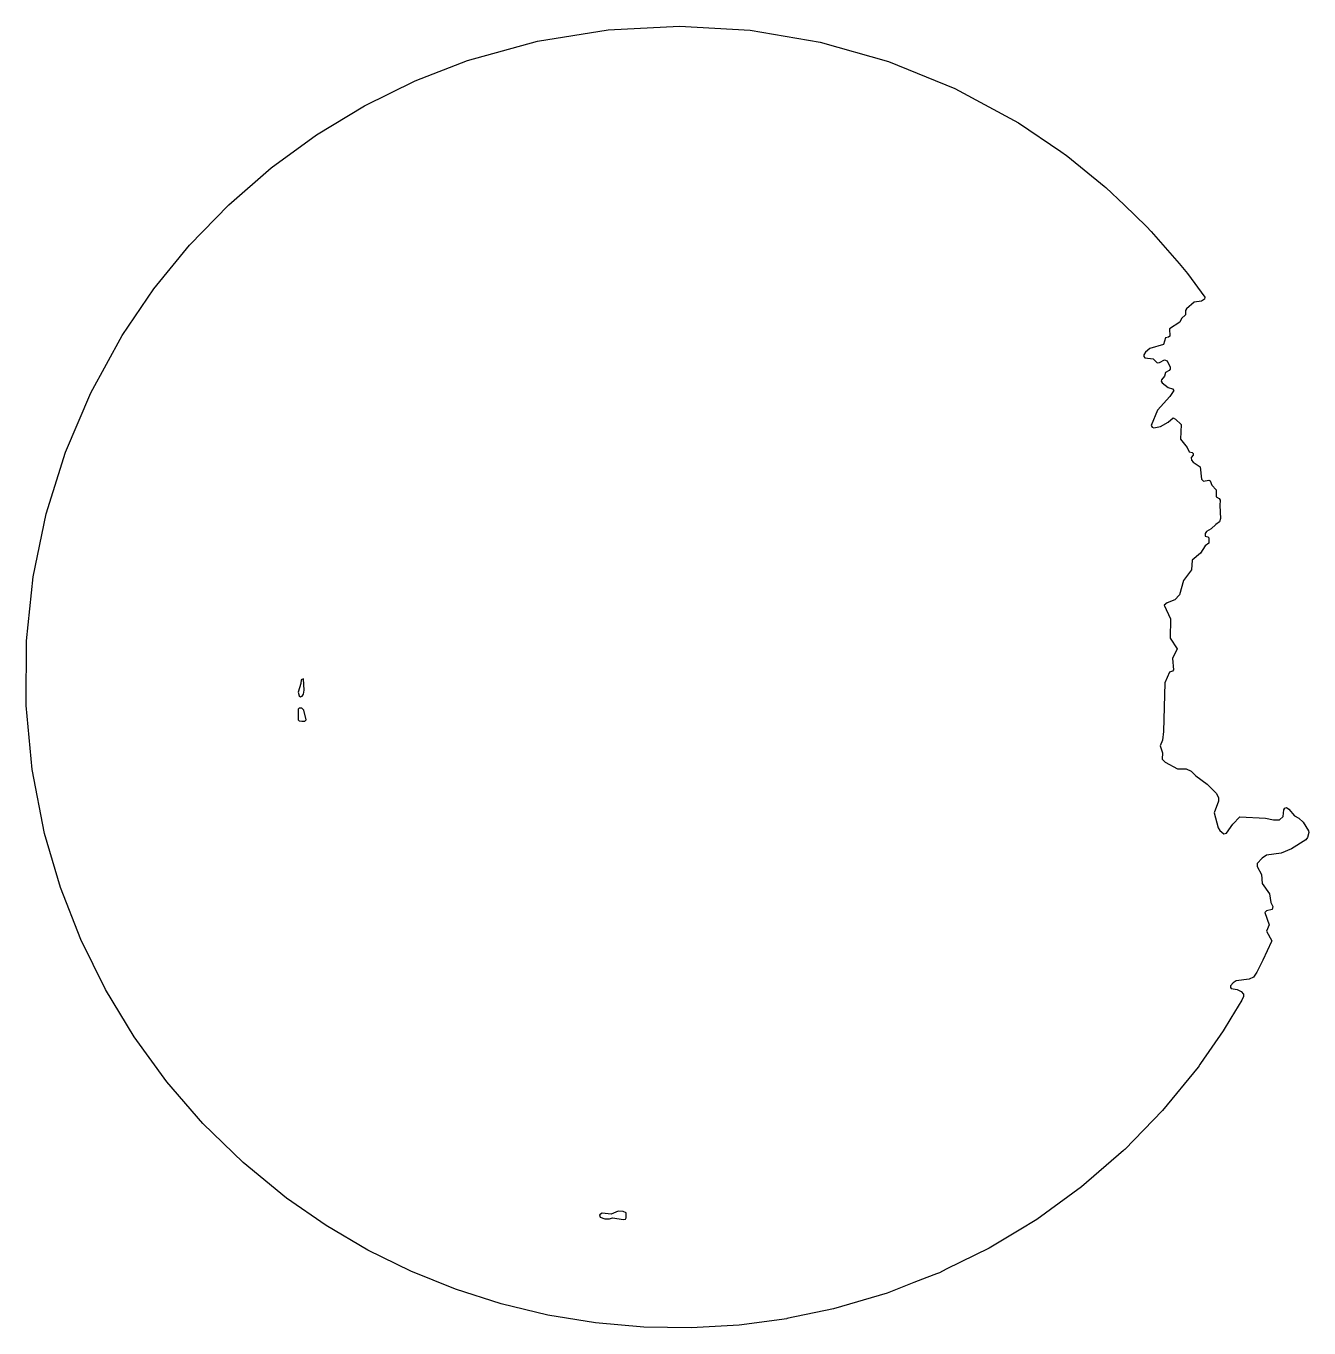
# Model space of a CAD drawing. Header units: millimetres. Extents: x 0 to 295, y 0 to 300.
import ezdxf

# ---------------------------------------------------------------- set-up
doc = ezdxf.new("R2010")
doc.units = ezdxf.units.MM
doc.layers.add('CUT', color=7, linetype='CONTINUOUS')

msp = doc.modelspace()

# ---------------------------------------------------------------- linework, layer by layer
at = {"layer": 'CUT'}
for points in [[(109.4443, 5.5316), (98.9074, 8.9107), (88.6509, 13.0665), (78.7134, 17.9604), (69.1393, 23.5963), (59.9718, 29.929), (49.9814, 38.1058), (40.7474, 47.0898), (32.3918, 56.7385), (24.8769, 67.0773), (18.2762, 78.0147), (12.6229, 89.5009), (7.9339, 101.4853), (4.2666, 113.9381), (1.376, 128.6513), (0, 143.4557), (0.0977, 158.3004), (1.6644, 173.0679), (4.6587, 187.5967), (9.099, 201.7923), (14.9347, 215.5028), (22.1642, 228.6862), (29.4616, 239.4445), (37.6391, 249.5025), (46.6733, 258.8202), (56.4482, 267.2965), (66.9053, 274.9255), (77.977, 281.6233), (89.598, 287.3572), (101.6872, 292.0445), (117.7801, 296.514), (134.0437, 299.15), (150.4782, 300), (166.7856, 299.0501), (182.9096, 296.3215), (198.668, 291.8474), (213.9233, 285.6365), (228.5781, 277.6956), (238.37, 271.0538), (239.6065, 270.1634), (239.9194, 269.923), (248.3174, 263.0952), (248.6852, 262.7734), (252.9103, 258.81), (258.0727, 253.8057), (259.1676, 252.6547), (265.5652, 245.2803), (267.4921, 242.9866), (271.5063, 237.487), (271.3872, 237.0735), (270.7304, 236.6376), (269.0097, 236.3816), (267.2984, 234.8014), (267.0851, 234.4415), (267.046, 233.4208), (266.1405, 232.584), (265.7534, 231.7283), (263.3487, 230.192), (263.4493, 228.571), (263.1589, 228.3141), (262.4438, 228.1418), (261.9811, 226.6099), (258.8301, 225.7076), (257.8616, 224.8653), (257.4464, 224.223), (257.4334, 223.8406), (257.6772, 223.5191), (259.6125, 223.3264), (260.5308, 222.3654), (261.0657, 222.4319), (262.2367, 223.0725), (262.8253, 222.8272), (263.4851, 221.371), (263.5025, 220.9446), (263.2832, 220.5979), (262.4778, 220.1914), (262.2247, 219.2964), (261.4935, 218.5117), (261.4326, 218.1811), (261.641, 217.7929), (263.0329, 216.7051), (264.0447, 216.3634), (264.3407, 216.0012), (263.4523, 214.6705), (260.5952, 211.4843), (259.1154, 207.9473), (259.3628, 207.5568), (259.7498, 207.4267), (261.312, 207.7337), (263.0325, 208.6981), (264.2078, 209.7125), (264.7264, 209.439), (266.0491, 208.1599), (265.8874, 204.8176), (267.4219, 202.8559), (267.9156, 201.8473), (268.571, 201.7151), (268.8219, 201.4723), (268.8202, 201.1129), (268.3883, 200.5938), (268.4313, 199.9947), (268.8155, 199.5188), (270.4077, 198.4005), (270.7075, 195.5849), (271.2022, 195.1637), (272.4026, 195.3203), (272.757, 195.2079), (273.1287, 194.191), (274.1065, 193.1086), (274.0775, 191.482), (274.791, 191.1221), (275.0645, 190.7178), (274.9168, 189.5168), (275.115, 186.5052), (274.9052, 185.7173), (274.0187, 185.1578), (272.9299, 184.1124), (271.915, 183.5134), (271.5921, 183.0622), (271.5659, 182.4403), (272.214, 182.3066), (272.4451, 182.0404), (272.3966, 180.862), (271.6013, 180.2021), (270.5353, 178.5578), (268.6127, 176.9386), (268.4332, 174.7129), (266.5803, 172.2725), (265.6909, 168.9169), (264.5587, 167.7914), (262.832, 167.0937), (262.1375, 166.5151), (263.6103, 163.3836), (263.5038, 158.9396), (265.1057, 156.5), (264.0845, 154.2993), (264.2606, 151.6737), (264.0341, 151.3789), (263.3605, 151.0791), (262.2693, 148.6389), (261.9515, 137.4255), (261.7174, 135.4342), (261.2238, 134.1507), (261.7861, 132.4903), (261.6456, 131.0864), (262.3513, 130.3607), (265.1975, 128.8332), (267.1794, 128.836), (268.3816, 128.2986), (269.39, 127.2373), (272.0695, 125.2859), (274.1455, 123.1947), (274.6251, 122.2003), (274.6179, 121.3957), (273.6803, 118.705), (274.5717, 115.2558), (274.989, 114.5973), (275.8653, 113.8307), (276.4767, 114.0003), (277.938, 116.1193), (279.5848, 117.7795), (285.4383, 117.4995), (287.316, 117.1187), (288.7305, 117.117), (289.5762, 117.8906), (289.6918, 119.38), (289.9307, 119.76), (290.3026, 119.9059), (290.8207, 119.5503), (292.1749, 118.0017), (293.1436, 117.452), (294.1178, 116.5845), (295.3826, 114.5881), (295.4805, 114.1474), (295.1749, 113.0082), (294.7744, 112.4922), (291.4598, 110.3775), (289.0951, 109.3869), (285.7105, 108.9427), (284.6967, 108.2591), (283.5645, 107.0347), (283.5851, 106.297), (284.526, 104.5084), (284.7184, 102.3996), (286.3999, 100.0329), (286.7039, 98.0646), (287.1969, 97.0926), (286.9925, 96.4328), (285.6965, 96.1382), (285.3119, 95.725), (286.32, 92.9036), (285.6762, 91.4432), (286.9304, 89.1822), (286.8624, 89.0216), (284.8659, 84.7349), (283.4791, 82.0046), (282.7238, 80.8055), (281.7265, 80.3607), (278.7313, 79.9733), (278.0535, 79.5552), (277.4188, 78.8278), (277.3742, 78.4464), (277.603, 78.2012), (278.9335, 77.9657), (279.8831, 77.501), (280.3947, 76.8831), (280.4117, 76.3987), (280.0062, 75.5367), (277.5256, 71.3861), (275.7312, 68.48), (270.5209, 60.9292), (270.3634, 60.7026), (270.2904, 60.5975), (270.1804, 60.4392), (269.9587, 60.12), (261.7544, 50.1066), (253.0472, 41.1431), (253.0291, 41.1246), (252.9082, 41.0003), (252.8769, 40.9681), (252.7904, 40.8792), (243.1012, 32.5048), (232.7771, 24.9921), (228.7273, 22.5432), (221.8517, 18.3938), (211.9512, 13.5209), (210.3498, 12.7343), (209.8964, 12.5569), (209.706, 12.4824), (207.4916, 11.616), (204.4962, 10.4441), (198.3643, 8.0466), (185.9373, 4.3859), (175.2224, 2.1439), (175.2014, 2.1407), (164.2131, 0.6806), (153.1748, 0), (142.3061, 0.1502), (131.1876, 1.1452), (120.2019, 2.9429)], [(63.3547, 149.3446), (63.3215, 148.5146), (62.6575, 146.4894), (62.9065, 145.6926), (63.2385, 145.4436), (63.5705, 145.5598), (63.9191, 146.0246), (64.0519, 146.9376), (63.8693, 149.5604)], [(64.5086, 140.1195), (63.9496, 142.3349), (63.5174, 142.8384), (62.9302, 142.8551), (62.6679, 142.5929), (62.6502, 140.167), (62.8828, 139.8973), (63.5124, 139.8266), (64.2463, 139.8574)], [(135.0884, 25.4022), (137.5939, 25.0041), (138.0502, 25.0685), (138.2376, 25.3442), (138.2089, 26.5453), (137.5447, 26.8618), (136.3751, 26.8998), (134.8037, 26.2456), (132.6911, 26.4531), (132.0919, 26.0527), (132.1964, 25.5196), (133.298, 25.1493), (134.349, 25.1353)]]:
    msp.add_lwpolyline(points, close=True, dxfattribs=at)

doc.saveas('drawing.dxf')
